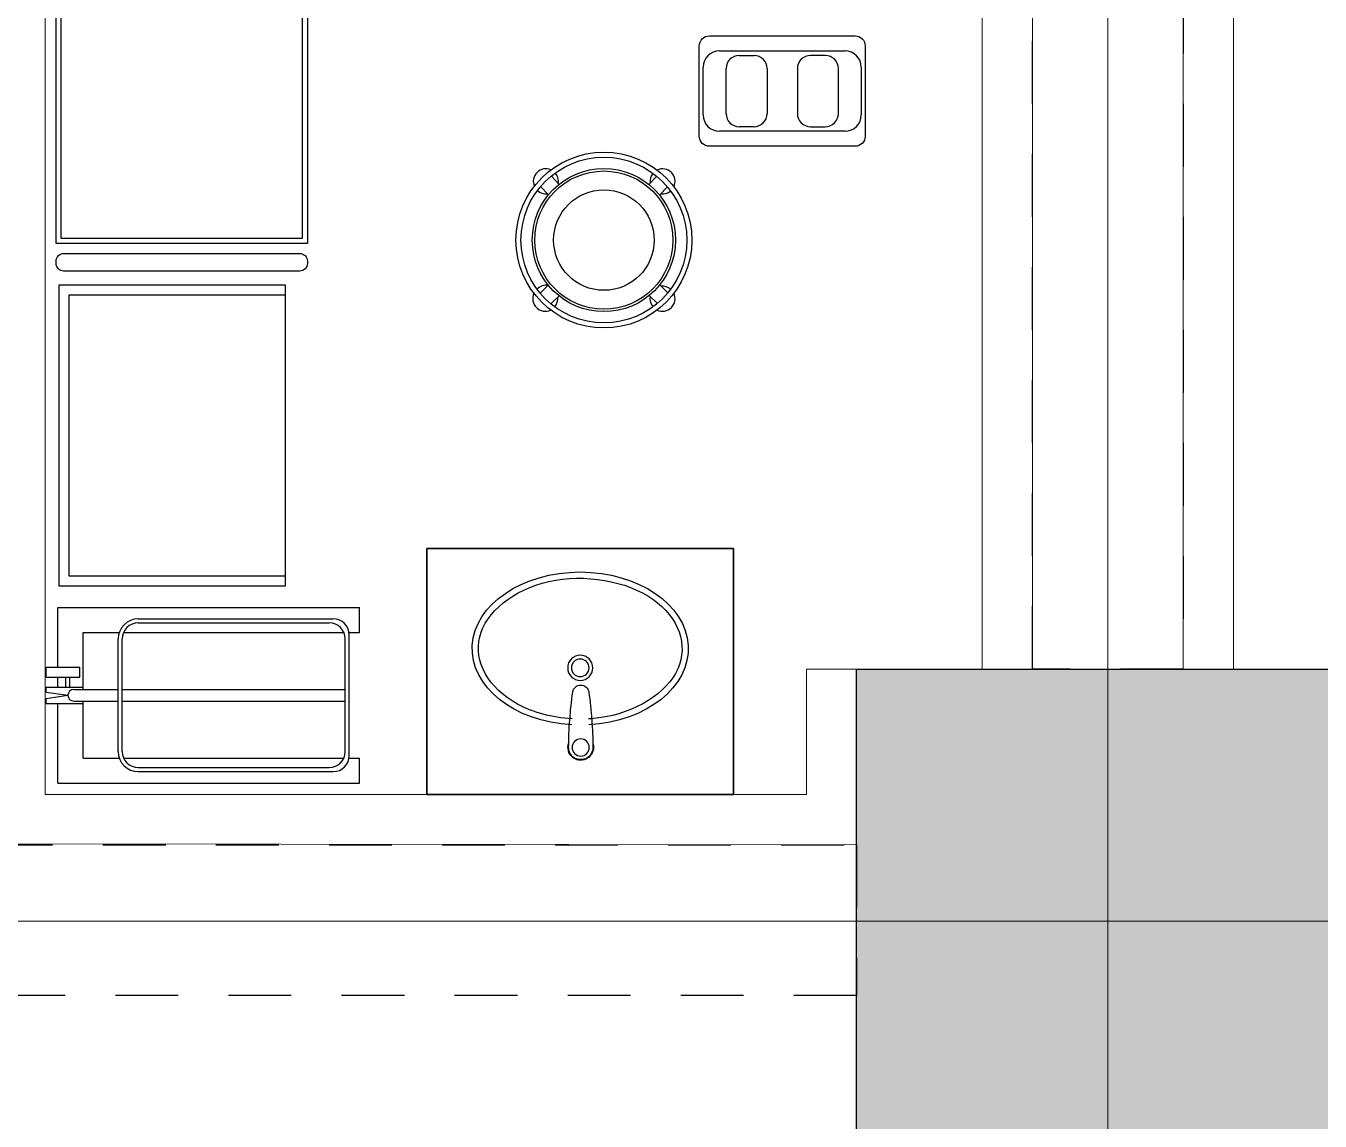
# Model space of a CAD drawing. Header units: metres. Extents: x -22 to 564, y 0 to 143.
# Drawn here: x 213.03 to 215.606, y 33.625 to 35.805 of the extents above; entities that cross this region are included whole.
import ezdxf

# ---------------------------------------------------------------- set-up
doc = ezdxf.new("R2010")
doc.units = ezdxf.units.M
doc.linetypes.add('EJES630', pattern=[6.3, 5.5, -0.4, 0, -0.4])
doc.linetypes.add('XREF 2N NEURO-ONCOLOGIA$0$HIDDEN2', pattern=[0.1875, 0.125, -0.0625])
doc.layers.add('EJES', color=11, linetype='EJES630', lineweight=0)
doc.layers.add('XREF 2N NEURO-ONCOLOGIA$0$MUROS DE TABLAROCA', color=150, linetype='Continuous', lineweight=13)
for name, color, linetype in [('XREF 2N NEURO-ONCOLOGIA$0$-CG-M-WALL', 7, 'Continuous'), ('XREF 2N NEURO-ONCOLOGIA$0$COLUMNAS', 6, 'Continuous'), ('XREF 2N NEURO-ONCOLOGIA$0$CONTRAVENTEOS', 6, 'XREF 2N NEURO-ONCOLOGIA$0$HIDDEN2'), ('XREF 2N NEURO-ONCOLOGIA$0$MOBILIARIO', 161, 'Continuous'), ('XREF 2N NEURO-ONCOLOGIA$0$Mobiliario Fijo', 40, 'Continuous')]:
    doc.layers.add(name, color=color, linetype=linetype)

# ---------------------------------------------------------------- blocks, each defined once
blk = doc.blocks.new('XREF 2N NEURO-ONCOLOGIA$0$XR-02$0$LAVABO.NORMATIVO')
at = {"layer": 'XREF 2N NEURO-ONCOLOGIA$0$Mobiliario Fijo'}
for p, q in [((-0.305, -0.49), (-0.305, 0)), ((-0.305, 0), (0.305, 0)), ((0.305, 0), (-0.305, 0)), ((-0.305, 0), (-0.305, -0.49)), ((0.305, -0.49), (0.305, 0)), ((0.305, 0), (0.305, -0.49)), ((0.305, -0.49), (-0.305, -0.49)), ((-0.305, -0.49), (0.305, -0.49))]:
    blk.add_line(p, q, dxfattribs=at)
for centre, radius in [((0.001, -0.0938), 0.0171), ((0, -0.2523), 0.025), ((0, -0.2523), 0.0175)]:
    blk.add_circle(centre, radius, dxfattribs=at)
for centre, radius, start, end in [((0.001, -0.0938), 0.0254, 0, 198.6555), ((0.001, -0.0938), 0.0242, 359.5329, 180.4671), ((0.8216, -0.0871), 0.8447, 180.4671, 187.9569), ((-0.8195, -0.0871), 0.8447, 352.0431, 359.5329), ((0.0011, -0.0938), 0.0254, 341.3375, 0.0036), ((0.001, -0.2018), 0.0162, 187.9569, 352.0431)]:
    blk.add_arc(centre, radius, start, end, dxfattribs=at)
blk.add_ellipse((0, -0.2907), major_axis=(-0.215, 0), ratio=0.709302, start_param=4.791428, end_param=10.916607, dxfattribs=at)
blk.add_open_spline([(-0.0163, -0.1507), (-0.0558, -0.153), (-0.0942, -0.1635), (-0.1837, -0.2123), (-0.2121, -0.2654), (-0.1879, -0.3629), (-0.1336, -0.4082), (0.0089, -0.4403), (0.0926, -0.4256), (0.1966, -0.3523), (0.2151, -0.2979), (0.1733, -0.2026), (0.1106, -0.1621), (0.0301, -0.1518), (0.0232, -0.1511), (0.0163, -0.1507)], degree=3, knots=[4.791428, 4.791428, 4.791428, 4.791428, 5.367357, 5.367357, 6.457084, 6.457084, 7.54681, 7.54681, 8.636537, 8.636537, 9.726264, 9.726264, 10.81599, 10.81599, 10.916607, 10.916607, 10.916607, 10.916607], dxfattribs=at)
blk = doc.blocks.new('XREF 2N NEURO-ONCOLOGIA$0$XR-02$0$MB N1 BB$0$MB N1 BB$0$N1 TTCI BB$0$Primer Nivel toco cirugia$0$XR-PLANTA 1ER NIVEL$0$178')
at = {"layer": 'XREF 2N NEURO-ONCOLOGIA$0$MOBILIARIO'}
for p, q in [((0.3, 0), (-0.3, 0)), ((-0.3, 0), (-0.3, -0.05)), ((0.3, 0), (0.3, -0.1588)), ((0.14, -0.023), (-0.248, -0.023)), ((-0.2796, -0.05), (-0.3, -0.05)), ((0.1692, -0.05), (-0.2692, -0.05)), ((0.14, -0.031), (-0.24, -0.031)), ((0.25, -0.05), (0.1778, -0.05)), ((0.25, -0.05), (0.25, -0.1635)), ((-0.28, -0.055), (-0.28, -0.295)), ((-0.272, -0.063), (-0.272, -0.287)), ((0.172, -0.063), (0.172, -0.287)), ((0.18, -0.063), (0.18, -0.287)), ((0.172, -0.1635), (-0.272, -0.1635)), ((0.2685, -0.1635), (0.18, -0.1635)), ((0.323, -0.1588), (0.25, -0.1588)), ((0.323, -0.1688), (0.28, -0.175)), ((0.323, -0.1812), (0.28, -0.175)), ((0.323, -0.1588), (0.323, -0.1688)), ((0.172, -0.1865), (-0.272, -0.1865)), ((0.2685, -0.1865), (0.18, -0.1865)), ((0.25, -0.1865), (0.25, -0.3)), ((0.323, -0.1912), (0.25, -0.1912)), ((0.2761, -0.1912), (0.2761, -0.2112)), ((0.2841, -0.1912), (0.2841, -0.2112)), ((0.3, -0.1912), (0.3, -0.2112)), ((0.323, -0.1812), (0.323, -0.1912)), ((0.323, -0.2112), (0.256, -0.2112)), ((0.256, -0.2112), (0.256, -0.2312)), ((0.323, -0.2312), (0.256, -0.2312)), ((0.3, -0.2312), (0.3, -0.35)), ((0.323, -0.2112), (0.323, -0.2312)), ((-0.2796, -0.3), (-0.3, -0.3)), ((-0.3, -0.3), (-0.3, -0.35)), ((0.1692, -0.3), (-0.2692, -0.3)), ((0.25, -0.3), (0.1778, -0.3)), ((0.14, -0.327), (-0.248, -0.327)), ((0.14, -0.319), (-0.24, -0.319)), ((0.3, -0.35), (-0.3, -0.35))]:
    blk.add_line(p, q, dxfattribs=at)
for centre, radius, start, end in [((-0.248, -0.055), 0.032, 90, 180), ((0.14, -0.063), 0.04, 0, 90), ((-0.24, -0.063), 0.032, 90, 180), ((0.14, -0.063), 0.032, 0, 90), ((0.2685, -0.175), 0.0115, 270, 90), ((-0.248, -0.295), 0.032, 180, 270), ((-0.24, -0.287), 0.032, 180, 270), ((0.14, -0.287), 0.032, 270, 0), ((0.14, -0.287), 0.04, 270, 0)]:
    blk.add_arc(centre, radius, start, end, dxfattribs=at)
blk = doc.blocks.new('XREF 2N NEURO-ONCOLOGIA$0$6211603')
for p, q in [((-0.733, 1.1279), (-0.133, 1.1279)), ((-0.733, 0.6779), (-0.733, 1.1279)), ((-0.713, 0.6779), (-0.713, 1.1079)), ((-0.713, 1.1079), (-0.153, 1.1079)), ((-0.153, 1.1079), (-0.153, 0.6779)), ((-0.133, 1.1279), (-0.133, 0.6779)), ((-0.133, 0.6779), (-0.733, 0.6779))]:
    blk.add_line(p, q)
blk = doc.blocks.new('XREF 2N NEURO-ONCOLOGIA$0$CARCURAC')
for points in [[(-0.365, -0.015, 0.414214), (-0.38, 0), (-0.385, 0, 0.414214), (-0.4, -0.015), (-0.4, -0.485, 0.414214), (-0.385, -0.5), (-0.38, -0.5, 0.414214), (-0.365, -0.485)], [(0.365, -0.485, 0.414214), (0.38, -0.5), (0.385, -0.5, 0.414214), (0.4, -0.485), (0.4, -0.015, 0.414214), (0.385, 0), (0.38, 0, 0.414214), (0.365, -0.015)]]:
    blk.add_lwpolyline(points, format="xyb", close=True)
for points in [[(0.345, -0.5), (0.345, 0), (-0.345, 0), (-0.345, -0.5)], [(0.335, -0.49), (0.335, -0.01), (-0.335, -0.01), (-0.335, -0.49)]]:
    blk.add_lwpolyline(points, close=True)
blk = doc.blocks.new('XREF 2N NEURO-ONCOLOGIA$0$A$Ce344658d')
for p, q in [((-0.125, -0.0301), (0.125, -0.0301)), ((-0.0561, -0.039), (-0.0858, -0.039)), ((0.0561, -0.039), (0.0858, -0.039)), ((-0.1574, -0.1575), (-0.1574, -0.0625)), ((-0.1117, -0.065), (-0.1117, -0.155)), ((-0.0302, -0.155), (-0.0302, -0.065)), ((0.0302, -0.155), (0.0302, -0.065)), ((0.1117, -0.065), (0.1117, -0.155)), ((0.1574, -0.0625), (0.1574, -0.1575)), ((0.125, -0.1899), (-0.125, -0.1899)), ((-0.0858, -0.181), (-0.0561, -0.181)), ((0.0858, -0.181), (0.0561, -0.181))]:
    blk.add_line(p, q)
blk.add_lwpolyline([(-0.145, 0), (0.145, 0, -0.414214), (0.165, -0.02), (0.165, -0.2, -0.414214), (0.145, -0.22), (-0.145, -0.22, -0.414214), (-0.165, -0.2), (-0.165, -0.02, -0.414214)], format="xyb", close=True)
for centre, radius, start, end in [((-0.125, -0.0625), 0.0324, 90, 180), ((-0.0858, -0.065), 0.0259, 90, 180), ((-0.0561, -0.065), 0.0259, 360, 90), ((0.0561, -0.065), 0.0259, 90, 180), ((0.0858, -0.065), 0.0259, 0, 90), ((0.125, -0.0625), 0.0324, 0, 90), ((-0.125, -0.1575), 0.0324, 180, 270), ((-0.0858, -0.155), 0.0259, 180, 270), ((-0.0561, -0.155), 0.0259, 270, 360), ((0.0561, -0.155), 0.0259, 180, 270), ((0.0858, -0.155), 0.0259, 270, 0), ((0.125, -0.1575), 0.0324, 270, 0)]:
    blk.add_arc(centre, radius, start, end)
blk = doc.blocks.new('XREF 2N NEURO-ONCOLOGIA$0$A$C474fd966')
blk.add_blockref('XREF 2N NEURO-ONCOLOGIA$0$A$Ce344658d', (0, 0.1899))
blk = doc.blocks.new('XREF 2N NEURO-ONCOLOGIA$0$C-1')
at = {"layer": 'XREF 2N NEURO-ONCOLOGIA$0$-CG-M-WALL', "true_color": 0x636466}
h = blk.add_hatch(color=251, dxfattribs=at)
h.dxf.hatch_style = 1
h.paths.add_polyline_path([(-0.5, -0.5), (-0.5, 0.5), (0.5, 0.5), (0.5, -0.5)])
blk.add_lwpolyline([(-0.5, -0.5), (-0.5, 0.5), (0.5, 0.5), (0.5, -0.5)], close=True)
blk = doc.blocks.new('XREF 2N NEURO-ONCOLOGIA$0$CUBET12L')
for p, q in [((0.0638, 0.0904), (0.0486, 0.1066)), ((0.0857, 0.1109), (0.0705, 0.1271)), ((0.2648, 0.1113), (0.28, 0.1265)), ((0.286, 0.09), (0.3012, 0.1052)), ((0.0644, -0.0899), (0.048, -0.1054)), ((0.286, -0.0893), (0.3025, -0.1047)), ((0.0857, -0.1111), (0.0692, -0.1266)), ((0.2649, -0.1106), (0.2814, -0.1261))]:
    blk.add_line(p, q)
for radius in [0.175, 0.165, 0.1425, 0.1375, 0.1]:
    blk.add_circle((0.175, 0), radius)
for centre, radius, start, end in [((0.0595, 0.1169), 0.025, 66.1346, 203.1856), ((0.0595, 0.1169), 0.025, 350.0458, 41.9201), ((0.2917, 0.1167), 0.025, 139.3448, 187.5748), ((0.2917, 0.1167), 0.025, 334.6555, 115.3445), ((0.0595, 0.1169), 0.025, 227.4001, 276.306), ((0.2917, 0.1167), 0.025, 261.3183, 310.6552), ((0.0604, -0.1143), 0.0247, 80.4643, 137.8348), ((0.0583, -0.1167), 0.025, 67.5804, 68.8802), ((0.2916, -0.1168), 0.025, 49.2853, 96.2599), ((0.0583, -0.1167), 0.025, 154.6555, 295.3445), ((0.0583, -0.1167), 0.025, 319.3448, 7.2084), ((0.2916, -0.1168), 0.025, 170.1748, 220.5958), ((0.2916, -0.1168), 0.025, 244.596, 25.2851)]:
    blk.add_arc(centre, radius, start, end)
blk = doc.blocks.new('XREF 2N NEURO-ONCOLOGIA')
at = {"layer": 'XREF 2N NEURO-ONCOLOGIA$0$CONTRAVENTEOS', "color": 3, "elevation": 0}
for points in [[(0.7239, 39.7076), (0.7239, 32.3576), (0.4239, 32.3576), (0.4239, 39.7076)], [(1.0739, 32.0076), (6.9239, 32.0076), (6.9239, 31.7076), (1.0739, 31.7076)]]:
    blk.add_lwpolyline(points, close=True, dxfattribs=at)
at = {"layer": 'XREF 2N NEURO-ONCOLOGIA$0$MUROS DE TABLAROCA'}
blk.add_line((0.8239, 33.9726, 0), (4.1007, 33.9726, 0), dxfattribs=at)
for points in [[(0.726, 34.0768), (0.7239, 32.3576)], [(1.0739, 32.3576), (1.0739, 32.4576), (0.8239, 32.4576)], [(1.0739, 32.1076), (2.8275, 32.1076), (2.8275, 31.6076), (1.0739, 31.6076)], [(1.0739, 32.0076), (2.7275, 32.0076), (2.7275, 31.7076), (1.0739, 31.7076)]]:
    blk.add_lwpolyline(points, dxfattribs=at)
at = {"layer": 'XREF 2N NEURO-ONCOLOGIA$0$COLUMNAS'}
blk.add_blockref('XREF 2N NEURO-ONCOLOGIA$0$C-1', (0.5739, 31.8576), dxfattribs=at)
at = {"layer": 'XREF 2N NEURO-ONCOLOGIA$0$MOBILIARIO'}
for name, p, rotation in [('XREF 2N NEURO-ONCOLOGIA$0$XR-02$0$MB N1 BB$0$MB N1 BB$0$N1 TTCI BB$0$Primer Nivel toco cirugia$0$XR-PLANTA 1ER NIVEL$0$178', (0.8467, 33.6472, -0.0002), 90.00000004108009), ('XREF 2N NEURO-ONCOLOGIA$0$CUBET12L', (1.9278, 33.0355, 0), 270), ('XREF 2N NEURO-ONCOLOGIA$0$A$C474fd966', (2.3043, 32.5056, 0.0002), 90.00000000000001)]:
    blk.add_blockref(name, p, dxfattribs=dict(at, rotation=rotation))
at = {"layer": 'XREF 2N NEURO-ONCOLOGIA$0$MOBILIARIO', "xscale": -1, "rotation": 180}
blk.add_blockref('XREF 2N NEURO-ONCOLOGIA$0$CARCURAC', (2.2662, 33.4507, 0), dxfattribs=at)
at = {"layer": 'XREF 2N NEURO-ONCOLOGIA$0$MOBILIARIO'}
blk.add_blockref('XREF 2N NEURO-ONCOLOGIA$0$6211603', (1.9718, 32.8167, -0.0002), dxfattribs=at)
at = {"layer": 'XREF 2N NEURO-ONCOLOGIA$0$Mobiliario Fijo', "xscale": -1.000021560058902, "yscale": 1.000021560058902, "zscale": 1.000021560058902, "rotation": 90.00011486434266}
blk.add_blockref('XREF 2N NEURO-ONCOLOGIA$0$XR-02$0$LAVABO.NORMATIVO', (0.8239, 32.9076, 0), dxfattribs=at)
at = {"layer": 'XREF 2N NEURO-ONCOLOGIA$0$MUROS DE TABLAROCA'}
blk.add_line((0.8239, 33.9726, 0), (0.8239, 32.4576), dxfattribs=at)

msp = doc.modelspace()

# ---------------------------------------------------------------- block references
at = {"rotation": 90}
msp.add_blockref('XREF 2N NEURO-ONCOLOGIA', (247.0412, 33.4511), dxfattribs=at)

# ---------------------------------------------------------------- next in the draw order: linework, layer by layer
at = {"layer": 'EJES'}
for p, q in [((215.1837, 33.1628), (215.1836, 58.5478)), ((192.0378, 34.0228), (248.4532, 34.0228))]:
    msp.add_line(p, q, dxfattribs=at)

doc.saveas('drawing.dxf')
